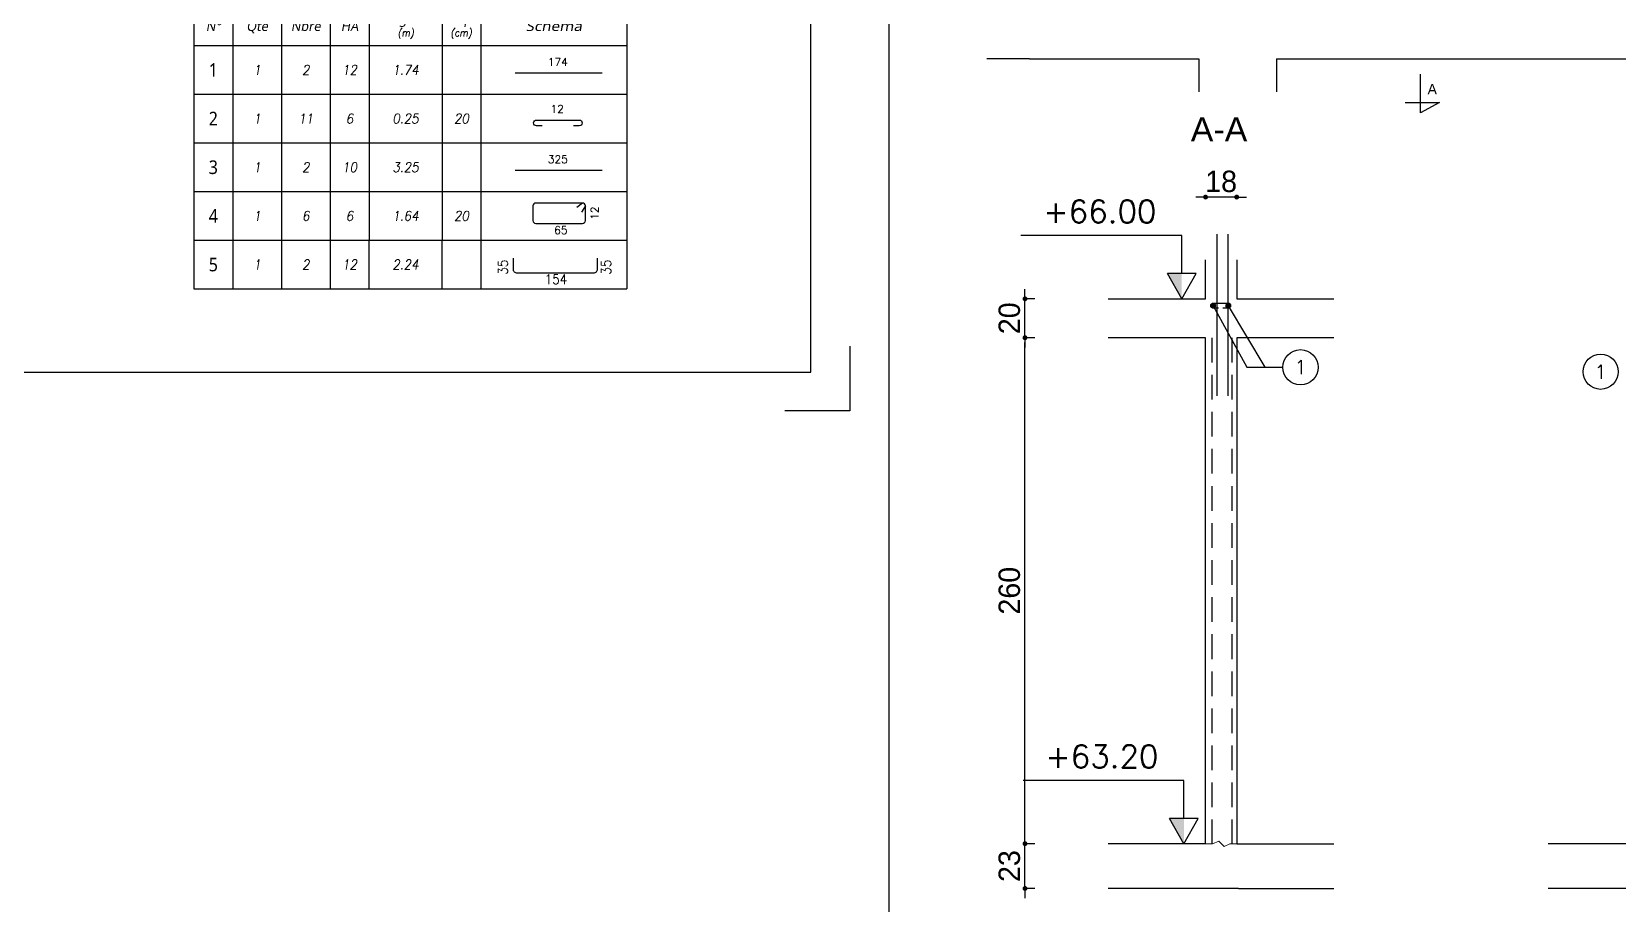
# Model space of a CAD drawing. Header units: metres. Extents: x -5618 to 118954, y -306 to 4637.
# Drawn here: x 111195 to 112010, y 640 to 1089 of the extents above; entities that cross this region are included whole.
import ezdxf
from ezdxf.enums import TextEntityAlignment as Align

# ---------------------------------------------------------------- set-up
doc = ezdxf.new("R2010")
doc.units = ezdxf.units.M
doc.linetypes.add('CACHEX2', pattern=[19.05, 12.7, -6.35])
for name, color, linetype in [('COTATION', 1, 'Continuous'), ('GO-FER-HA', 140, 'Continuous'), ('GO-TEXTE', 9, 'Continuous'), ('GO-TEXTE-FER', 3, 'Continuous'), ('K_ENT_M_Building_V.76', 7, 'Continuous'), ('STR_COTATION', 1, 'Continuous'), ('STR_VOI-POT', 6, 'Continuous')]:
    doc.layers.add(name, color=color, linetype=linetype)
doc.layers.add('Kofragna_forma', color=7, linetype='Continuous', lineweight=70)
doc.styles.add('GrDimensions', font='simplex.shx')
doc.styles.add('Lucida', font='LSANSI.TTF')
doc.styles.add('Tableau', font='romans.shx', dxfattribs={"width": 0.9, "oblique": 10})
doc.styles.add('Tableau2', font='trebuc.TTF', dxfattribs={"width": 0.9, "oblique": 10})
doc.styles.add('TEXTE', font='romans.shx')
doc.styles.add('TEXTEBA', font='ARIAL.TTF')
doc.dimstyles.new('COUPE-20', dxfattribs={"dimscale": 0.5, "dimtxt": 22, "dimasz": 5, "dimexe": 0.05, "dimexo": 0, "dimgap": 5, "dimtad": 1, "dimdec": 0, "dimdsep": 46, "dimtxsty": 'Standard', "dimblk1": 'DOT', "dimblk2": 'DOT', "dimsah": 1, "dimcen": 0, "dimdle": 150, "dimclrd": 1, "dimclre": 1, "dimclrt": 7, "dimadec": 0, "dimazin": 0, "dimtfac": 1, "dimtdec": 0, "dimtix": 1, "dimtmove": 2, "dimatfit": 3, "dimldrblk": 'DOT', "dimfxl": 0, "dimtvp": 1, "dimtolj": 1, "dimtzin": 0, "dimarcsym": 0})

# ---------------------------------------------------------------- blocks, each defined once
blk = doc.blocks.new('Spécial')
at = {"layer": 'GO-TEXTE-FER'}
for p, q in [((0, 0), (0, -1)), ((0, 0), (8.9, 0)), ((0.8, 0), (0.8, -1)), ((1.8, 0), (1.8, -1)), ((2.8, 0), (2.8, -1)), ((3.6, 0), (3.6, -1)), ((5.1, 0), (5.1, -1)), ((5.9, 0), (5.9, -1)), ((8.9, 0), (8.9, -1)), ((0, -1), (8.9, -1))]:
    blk.add_line(p, q, dxfattribs=at)
at = {"layer": 'GO-TEXTE-FER', "style": 'Tableau2', "width": 0.9}
blk.add_attdef('NUMERO', text='', height=0.28, dxfattribs=at).set_placement((0.4, -0.5), align=Align.MIDDLE_CENTER)
at = {"layer": 'GO-TEXTE-FER', "style": 'Tableau', "oblique": 10, "width": 0.9}
for tag, p in [('QUANTITE', (1.3, -0.5)), ('NOMBRE', (2.3, -0.5)), ('NUANCE', (3.2, -0.5)), ('LONGUEUR', (4.35, -0.5)), ('ESPACEMENTS', (5.5, -0.5))]:
    blk.add_attdef(tag, text='', height=0.2, dxfattribs=at).set_placement(p, align=Align.MIDDLE_CENTER)
blk = doc.blocks.new('Barre libre')
at = {"layer": 'GO-TEXTE-FER'}
for p, q in [((0, 0), (0, -1)), ((0, 0), (8.9, 0)), ((0.8, 0), (0.8, -1)), ((1.8, 0), (1.8, -1)), ((2.8, 0), (2.8, -1)), ((3.6, 0), (3.6, -1)), ((5.1, 0), (5.1, -1)), ((5.9, 0), (5.9, -1)), ((8.9, 0), (8.9, -1)), ((0, -1), (8.9, -1))]:
    blk.add_line(p, q, dxfattribs=at)
at = {"layer": 'GO-TEXTE-FER', "color": 1}
blk.add_line((6.603, -0.563), (8.394, -0.563), dxfattribs=at)
at = {"layer": 'GO-TEXTE-FER', "color": 1, "style": 'Tableau'}
blk.add_attdef('Longueur', text='', height=0.16, dxfattribs=at).set_placement((7.481, -0.336), align=Align.MIDDLE_CENTER)
at = {"layer": 'GO-TEXTE-FER', "style": 'Tableau2', "width": 0.9}
blk.add_attdef('NUMERO', text='', height=0.28, dxfattribs=at).set_placement((0.4, -0.5), align=Align.MIDDLE_CENTER)
at = {"layer": 'GO-TEXTE-FER', "style": 'Tableau', "oblique": 10, "width": 0.9}
for tag, p in [('QUANTITE', (1.3, -0.5)), ('NOMBRE', (2.3, -0.5)), ('NUANCE', (3.2, -0.5)), ('LONGUEUR', (4.35, -0.5)), ('ESPACEMENTS', (5.5, -0.5))]:
    blk.add_attdef(tag, text='', height=0.2, dxfattribs=at).set_placement(p, align=Align.MIDDLE_CENTER)
blk = doc.blocks.new('Désignation')
at = {"layer": 'GO-TEXTE-FER'}
for p, q in [((0, 0.8), (8.9, 0.8)), ((0, 0.8), (0, 0)), ((0.8, 0.8), (0.8, 0)), ((1.8, 0.8), (1.8, 0)), ((2.8, 0.8), (2.8, 0)), ((3.6, 0.8), (3.6, 0)), ((5.1, 0.8), (5.1, 0)), ((5.9, 0.8), (5.9, 0)), ((8.9, 0.8), (8.9, 0)), ((0, 0), (8.9, 0))]:
    blk.add_line(p, q, dxfattribs=at)
at = {"layer": 'GO-TEXTE-FER', "style": 'Tableau2', "oblique": 10}
for s, p in [('N°', (0.4, 0.4)), ('Qté', (1.3, 0.4)), ('Nbre', (2.3, 0.4)), ('HA', (3.2, 0.4)), ('Longueur', (4.356, 0.55)), ('Esp', (5.494, 0.55))]:
    blk.add_text(s, height=0.2, dxfattribs=at).set_placement(p, align=Align.MIDDLE_CENTER)
at = {"layer": 'GO-TEXTE-FER', "color": 7, "style": 'Tableau', "oblique": 10, "width": 0.9}
for s, p in [('(m)', (4.356, 0.265)), ('(cm)', (5.494, 0.265))]:
    blk.add_text(s, height=0.15, dxfattribs=at).set_placement(p, align=Align.MIDDLE_CENTER)
at = {"layer": 'GO-TEXTE-FER', "style": 'Tableau2', "oblique": 10, "width": 1.2}
blk.add_text('Schéma', height=0.2, dxfattribs=at).set_placement((7.4, 0.4), align=Align.MIDDLE_CENTER)
blk = doc.blocks.new('Cadre')
at = {"layer": 'GO-TEXTE-FER'}
for p, q in [((0, 0), (0, -1)), ((0, 0), (8.9, 0)), ((0.8, 0), (0.8, -1)), ((1.8, 0), (1.8, -1)), ((2.8, 0), (2.8, -1)), ((3.6, 0), (3.6, -1)), ((5.1, 0), (5.1, -1)), ((5.9, 0), (5.9, -1)), ((8.9, 0), (8.9, -1)), ((0, -1), (8.9, -1))]:
    blk.add_line(p, q, dxfattribs=at)
at = {"layer": 'GO-TEXTE-FER', "color": 1}
for p, q in [((7.987, -0.237), (7.868, -0.328)), ((8.047, -0.297), (7.965, -0.422))]:
    blk.add_line(p, q, dxfattribs=at)
blk.add_lwpolyline([(6.967, -0.297), (6.967, -0.597, 0.414214), (7.027, -0.657), (7.987, -0.657, 0.414214), (8.047, -0.597), (8.047, -0.297, 0.414214), (7.987, -0.237), (7.027, -0.237, 0.414214)], format="xyb", close=True, dxfattribs=at)
at = {"layer": 'GO-TEXTE-FER', "color": 1, "style": 'Tableau'}
blk.add_attdef('Largeur', text='', height=0.16, rotation=90, dxfattribs=at).set_placement((8.237, -0.445), align=Align.MIDDLE_CENTER)
at = {"layer": 'GO-TEXTE-FER', "style": 'Tableau2', "width": 0.9}
blk.add_attdef('NUMERO', text='', height=0.28, dxfattribs=at).set_placement((0.4, -0.5), align=Align.MIDDLE_CENTER)
at = {"layer": 'GO-TEXTE-FER', "style": 'Tableau', "oblique": 10, "width": 0.9}
for tag, p in [('QUANTITE', (1.3, -0.5)), ('NOMBRE', (2.3, -0.5)), ('NUANCE', (3.2, -0.5)), ('LONGUEUR', (4.35, -0.5)), ('ESPACEMENTS', (5.5, -0.5))]:
    blk.add_attdef(tag, text='', height=0.2, dxfattribs=at).set_placement(p, align=Align.MIDDLE_CENTER)
at = {"layer": 'GO-TEXTE-FER', "color": 1, "style": 'Tableau'}
blk.add_attdef('Longueur', text='', height=0.16, dxfattribs=at).set_placement((7.542, -0.794), align=Align.MIDDLE_CENTER)
blk = doc.blocks.new('Epingle')
at = {"layer": 'GO-TEXTE-FER'}
for p, q in [((0, 0), (0, -1)), ((0, 0), (8.9, 0)), ((0.8, 0), (0.8, -1)), ((1.8, 0), (1.8, -1)), ((2.8, 0), (2.8, -1)), ((3.6, 0), (3.6, -1)), ((5.1, 0), (5.1, -1)), ((5.9, 0), (5.9, -1)), ((8.9, 0), (8.9, -1)), ((0, -1), (8.9, -1))]:
    blk.add_line(p, q, dxfattribs=at)
at = {"layer": 'GO-TEXTE-FER', "color": 1}
blk.add_lwpolyline([(7.162, -0.65), (7.042, -0.65, -1), (7.042, -0.53), (7.922, -0.53, -1), (7.922, -0.65), (7.802, -0.65)], format="xyb", dxfattribs=at)
at = {"layer": 'GO-TEXTE-FER', "color": 1, "style": 'Tableau'}
blk.add_attdef('Longueur', text='', height=0.16, dxfattribs=at).set_placement((7.469, -0.303), align=Align.MIDDLE_CENTER)
at = {"layer": 'GO-TEXTE-FER', "style": 'Tableau2', "width": 0.9}
blk.add_attdef('NUMERO', text='', height=0.28, dxfattribs=at).set_placement((0.4, -0.5), align=Align.MIDDLE_CENTER)
at = {"layer": 'GO-TEXTE-FER', "style": 'Tableau', "oblique": 10, "width": 0.9}
for tag, p in [('QUANTITE', (1.3, -0.5)), ('NOMBRE', (2.3, -0.5)), ('NUANCE', (3.2, -0.5)), ('LONGUEUR', (4.35, -0.5)), ('ESPACEMENTS', (5.5, -0.5))]:
    blk.add_attdef(tag, text='', height=0.2, dxfattribs=at).set_placement(p, align=Align.MIDDLE_CENTER)
blk = doc.blocks.new('_DOT')
at = {"color": 0, "linetype": 'ByBlock'}
blk.add_line((-0.5, 0), (-1, 0), dxfattribs=at)
at = {"color": 0, "linetype": 'ByBlock', "const_width": 0.5}
blk.add_lwpolyline([(-0.25, 0, 1), (0.25, 0, 1)], format="xyb", close=True, dxfattribs=at)
blk = doc.blocks.new('*D1308')
at = {"layer": 'COTATION', "color": 1, "lineweight": -2, "ltscale": 4.5}
for p, q in [((111710.09, 671.41), (111705.07, 671.41)), ((111705.09, 673.91), (111705.09, 676.41)), ((111705.09, 648.41), (111705.09, 671.41)), ((111710.09, 648.41), (111705.07, 648.41)), ((111705.09, 645.91), (111705.09, 643.41))]:
    blk.add_line(p, q, dxfattribs=at)
at = {"layer": 'DEFPOINTS', "color": 0, "lineweight": -3, "ltscale": 4.5}
for p in [(111705.09, 671.41), (111747.87, 671.41), (111747.87, 648.41)]:
    blk.add_point(p, dxfattribs=at)
at = {"layer": 'COTATION', "color": 1, "lineweight": -2, "ltscale": 4.5, "xscale": 2.5, "yscale": 2.5, "zscale": 2.5}
for p, rotation in [((111705.09, 671.41), 270), ((111705.09, 648.41), 90)]:
    blk.add_blockref('_DOT', p, dxfattribs=dict(at, rotation=rotation))
at = {"layer": 'COTATION', "color": 7, "lineweight": -3, "ltscale": 4.5, "insert": (111697.09, 659.91), "char_height": 11, "attachment_point": 5, "rotation": 90}
blk.add_mtext('\\A1;23', dxfattribs=at)
blk = doc.blocks.new('*D1309')
at = {"layer": 'COTATION', "color": 1, "lineweight": -2, "ltscale": 4.5}
for p, q in [((111710.09, 931.41), (111705.07, 931.41)), ((111705.09, 673.91), (111705.09, 928.91)), ((111710.09, 671.41), (111705.07, 671.41))]:
    blk.add_line(p, q, dxfattribs=at)
at = {"layer": 'DEFPOINTS', "color": 0, "lineweight": -3, "ltscale": 4.5}
for p in [(111705.09, 931.41), (111747.87, 931.41), (111747.87, 671.41)]:
    blk.add_point(p, dxfattribs=at)
at = {"layer": 'COTATION', "color": 1, "lineweight": -2, "ltscale": 4.5, "xscale": 2.5, "yscale": 2.5, "zscale": 2.5}
for p, rotation in [((111705.09, 931.41), 90), ((111705.09, 671.41), 270)]:
    blk.add_blockref('_DOT', p, dxfattribs=dict(at, rotation=rotation))
at = {"layer": 'COTATION', "color": 7, "lineweight": -3, "ltscale": 4.5, "insert": (111697.09, 801.41), "char_height": 11, "attachment_point": 5, "rotation": 90}
blk.add_mtext('\\A1;260', dxfattribs=at)
blk = doc.blocks.new('*D1310')
at = {"layer": 'COTATION', "color": 1, "lineweight": -2, "ltscale": 4.5}
for p, q in [((111705.09, 953.92), (111705.09, 956.42)), ((111710.09, 951.42), (111705.07, 951.42)), ((111705.09, 931.41), (111705.09, 951.42)), ((111710.09, 931.41), (111705.07, 931.41)), ((111705.09, 928.91), (111705.09, 926.41))]:
    blk.add_line(p, q, dxfattribs=at)
at = {"layer": 'DEFPOINTS', "color": 0, "lineweight": -3, "ltscale": 4.5}
for p in [(111705.09, 951.42), (111747.87, 951.42), (111747.87, 931.41)]:
    blk.add_point(p, dxfattribs=at)
at = {"layer": 'COTATION', "color": 1, "lineweight": -2, "ltscale": 4.5, "xscale": 2.5, "yscale": 2.5, "zscale": 2.5}
for p, rotation in [((111705.09, 951.42), 270), ((111705.09, 931.41), 90)]:
    blk.add_blockref('_DOT', p, dxfattribs=dict(at, rotation=rotation))
at = {"layer": 'COTATION', "color": 7, "lineweight": -3, "ltscale": 4.5, "insert": (111697.09, 941.41), "char_height": 11, "attachment_point": 5, "rotation": 90}
blk.add_mtext('\\A1;20', dxfattribs=at)
blk = doc.blocks.new('*D1311')
at = {"layer": 'DEFPOINTS', "color": 0, "lineweight": -3, "ltscale": 4.5}
for p in [(111797.87, 1003.69), (111797.87, 971.42, 187.69), (111813.87, 971.42, 187.69)]:
    blk.add_point(p, dxfattribs=at)
at = {"layer": 'STR_COTATION', "color": 1, "lineweight": -2, "ltscale": 4.5}
for p, q in [((111795.37, 1003.69), (111792.87, 1003.69)), ((111797.87, 1003.7), (111797.87, 1003.72)), ((111813.87, 1003.69), (111797.87, 1003.69)), ((111813.87, 1003.7), (111813.87, 1003.72)), ((111816.37, 1003.69), (111818.87, 1003.69))]:
    blk.add_line(p, q, dxfattribs=at)
at = {"layer": 'STR_COTATION', "color": 1, "lineweight": -2, "ltscale": 4.5, "xscale": 2.5, "yscale": 2.5, "zscale": 2.5}
blk.add_blockref('_DOT', (111797.87, 1003.69), dxfattribs=at)
at = {"layer": 'STR_COTATION', "color": 1, "lineweight": -2, "ltscale": 4.5, "xscale": 2.5, "yscale": 2.5, "zscale": 2.5, "rotation": 180}
blk.add_blockref('_DOT', (111813.87, 1003.69), dxfattribs=at)
at = {"layer": 'STR_COTATION', "color": 7, "lineweight": -3, "ltscale": 4.5, "insert": (111805.87, 1011.69), "char_height": 11, "attachment_point": 5}
blk.add_mtext('\\A1;18', dxfattribs=at)

msp = doc.modelspace()

# ---------------------------------------------------------------- linework, layer by layer
at = {"color": 7, "linetype": 'Continuous', "lineweight": -3}
for p, q in [((111793.04, 964.42, 187.69), (111778.29, 964.42, 187.69)), ((111785.66, 951.42, 187.69), (111778.29, 964.42, 187.69)), ((111793.04, 964.42, 187.69), (111778.29, 964.42, 187.69)), ((111785.66, 951.42, 187.69), (111778.29, 964.42, 187.69)), ((111785.66, 951.42, 187.69), (111793.04, 964.42, 187.69)), ((111785.66, 951.42, 187.69), (111793.04, 964.42, 187.69)), ((111794.1, 684.41, 187.69), (111779.35, 684.41, 187.69)), ((111786.72, 671.41, 187.69), (111779.35, 684.41, 187.69)), ((111794.1, 684.41, 187.69), (111779.35, 684.41, 187.69)), ((111786.72, 671.41, 187.69), (111779.35, 684.41, 187.69)), ((111786.72, 671.41, 187.69), (111794.1, 684.41, 187.69)), ((111786.72, 671.41, 187.69), (111794.1, 684.41, 187.69))]:
    msp.add_line(p, q, dxfattribs=at)
for points in [[(110645.18, 1573.71), (110645.18, 913.78), (111595.09, 913.78), (111595.09, 1573.71)], [(111635.08, 1573.71), (111635.08, 623.81), (112994.95, 623.81), (112994.95, 1573.71)]]:
    msp.add_lwpolyline(points, close=True)
msp.add_lwpolyline([(111615.09, 927.11), (111615.09, 893.78), (111581.76, 893.78)])
at = {"lineweight": 18, "elevation": 187.69}
msp.add_lwpolyline([(111813.87, 671.41), (111810.4, 671.41), (111807.38, 669.99), (111804.63, 672.76), (111801.47, 671.41), (111797.87, 671.41)], dxfattribs=at)
at = {"color": 7, "linetype": 'Continuous', "lineweight": -3}
for points in [[(111778.29, 964.42, 187.69), (111785.66, 951.42, 187.69), (111785.66, 964.38, 187.69)], [(111778.29, 964.42, 187.69), (111785.66, 951.42, 187.69), (111785.66, 964.38, 187.69)], [(111779.35, 684.41, 187.69), (111786.72, 671.41, 187.69), (111786.72, 684.38, 187.69)], [(111779.35, 684.41, 187.69), (111786.72, 671.41, 187.69), (111786.72, 684.38, 187.69)]]:
    msp.add_solid(points, dxfattribs=at)
at = {"layer": 'GO-FER-HA', "elevation": 93.84}
for points in [[(111801.87, 947.85), (111819.02, 916.22), (111837.61, 916.22)], [(111809.57, 947.85), (111828.35, 916.22), (111837.61, 916.22)]]:
    msp.add_lwpolyline(points, dxfattribs=at)
at = {"layer": 'GO-FER-HA'}
for centre in [(111846.66, 916.22, 93.84), (112000.89, 913.95, 281.53)]:
    msp.add_circle(centre, 9.06, dxfattribs=at)
at = {"layer": 'GO-TEXTE', "elevation": 563.06, "flags": 128}
msp.add_lwpolyline([(111900.41, 1052.28), (111918.06, 1052.28), (111908.38, 1047), (111908.38, 1066.92)], dxfattribs=at)
at = {"layer": 'K_ENT_M_Building_V.76', "color": 30, "linetype": 'Continuous', "lineweight": -3}
for p, q in [((111779.16, 983.92, 187.69), (111703.02, 983.92, 187.69)), ((111779.16, 983.92, 187.69), (111703.02, 983.92, 187.69)), ((111785.66, 983.92, 187.69), (111779.16, 983.92, 187.69)), ((111785.66, 983.92, 187.69), (111779.16, 983.92, 187.69)), ((111785.66, 964.42, 187.69), (111785.66, 983.92, 187.69)), ((111785.66, 964.42, 187.69), (111785.66, 983.92, 187.69)), ((111780.22, 703.91, 187.69), (111704.08, 703.91, 187.69)), ((111780.22, 703.91, 187.69), (111704.08, 703.91, 187.69)), ((111786.72, 703.91, 187.69), (111780.22, 703.91, 187.69)), ((111786.72, 703.91, 187.69), (111780.22, 703.91, 187.69)), ((111786.72, 684.41, 187.69), (111786.72, 703.91, 187.69)), ((111786.72, 684.41, 187.69), (111786.72, 703.91, 187.69))]:
    msp.add_line(p, q, dxfattribs=at)
at = {"layer": 'Kofragna_forma', "color": 4, "lineweight": -3}
for p, q in [((111707.35, 1074.79, 563.06), (111685.55, 1074.79, 563.06)), ((111707.35, 1074.79, 563.06), (111794.35, 1074.79, 563.06)), ((111794.35, 1074.79, 563.06), (111794.35, 1057.79, 563.06)), ((111834.35, 1074.79, 563.06), (111834.35, 1057.79, 563.06)), ((111834.35, 1074.79, 563.06), (112142.35, 1074.79, 563.06)), ((111797.87, 951.42, 187.69), (111797.87, 971.42, 187.69)), ((111813.87, 971.42, 187.69), (111813.87, 951.42, 187.69)), ((111747.87, 951.42, 187.69), (111797.87, 951.42, 187.69)), ((111813.87, 951.42, 281.53), (111863.87, 951.42, 281.53)), ((111797.87, 931.41, 187.69), (111747.87, 931.41, 187.69)), ((111797.87, 671.41, 187.69), (111797.87, 931.41, 187.69)), ((111813.87, 931.41, 187.69), (111813.87, 671.41, 187.69)), ((111863.87, 931.41, 281.53), (111813.87, 931.41, 281.53)), ((111797.87, 671.41, 187.69), (111747.87, 671.41, 187.69)), ((111813.87, 671.41, 187.69), (111863.87, 671.41, 187.69)), ((112024.27, 671.41, 281.53), (111973.99, 671.41, 281.53)), ((111814.87, 648.41, 187.69), (111747.87, 648.41, 187.69)), ((111814.87, 648.41, 187.69), (111863.87, 648.41, 187.69)), ((112040.17, 648.41, 281.53), (111973.99, 648.41, 281.53))]:
    msp.add_line(p, q, dxfattribs=at)
at = {"layer": 'STR_COTATION', "lineweight": -3, "ltscale": 4.5}
msp.add_lwpolyline([(111442.02, 972.25), (111442.02, 966.74, 0.414214), (111444.02, 964.74), (111483.47, 964.74, 0.414214), (111485.47, 966.74), (111485.47, 972.25)], format="xyb", dxfattribs=at)
at = {"layer": 'STR_VOI-POT', "color": 3}
for p, q in [((111803.64, 984.59, 187.69), (111803.64, 901.59, 187.69)), ((111809.36, 984.59, 187.69), (111809.36, 901.59, 187.69))]:
    msp.add_line(p, q, dxfattribs=at)
at = {"layer": 'STR_VOI-POT', "const_width": 1.44, "elevation": 93.84}
for points in [[(111801.15, 947.85, -1), (111802.59, 947.85, -1)], [(111808.71, 947.85, -1), (111810.15, 947.85, -1)]]:
    msp.add_lwpolyline(points, format="xyb", close=True, dxfattribs=at)
at = {"layer": 'STR_VOI-POT', "elevation": 93.84}
msp.add_lwpolyline([(111804.49, 946.54), (111801.87, 946.54, -0.414214), (111800.57, 947.85), (111800.57, 947.93, -0.414214), (111801.87, 949.24), (111809.43, 949.24, -0.431995), (111810.73, 947.85), (111810.73, 947.85, -0.414214), (111809.43, 946.54), (111806.81, 946.54)], format="xyb", dxfattribs=at)
at = {"layer": 'STR_VOI-POT', "color": 1, "linetype": 'CACHEX2', "elevation": 187.69}
for points in [[(111801.05, 931.41), (111801.05, 671.41)], [(111811.31, 931.41), (111811.31, 671.41)]]:
    msp.add_lwpolyline(points, dxfattribs=at)

# ---------------------------------------------------------------- block references
at = {"layer": 'GO-FER-HA', "xscale": 25, "yscale": 25, "zscale": 25}
msp.add_blockref('Désignation', (111278.02, 1081.53), dxfattribs=at)
at = {"layer": 'GO-FER-HA', "xscale": 24.99585865624249, "yscale": 24.99585865564586, "zscale": 24.9958586556}
msp.add_blockref('Spécial', (111278.02, 981.53), dxfattribs=at).add_auto_attribs({'NUMERO': '5', 'QUANTITE': '1', 'NOMBRE': '2', 'NUANCE': '12', 'LONGUEUR': '2.24'})
at = {"layer": 'GO-TEXTE-FER', "xscale": 25, "yscale": 25, "zscale": 25}
for name, p, values in [('Barre libre', (111278.02, 1081.53), {'NUMERO': '1', 'QUANTITE': '1', 'NOMBRE': '2', 'NUANCE': '12', 'Longueur': '174', 'LONGUEUR': '1.74'}), ('Epingle', (111278.02, 1056.53), {'NUMERO': '2', 'QUANTITE': '1', 'NOMBRE': '11', 'NUANCE': '6', 'Longueur': '12', 'LONGUEUR': '0.25', 'ESPACEMENTS': '20'}), ('Barre libre', (111278.02, 1031.53), {'NUMERO': '3', 'QUANTITE': '1', 'NOMBRE': '2', 'NUANCE': '10', 'Longueur': '325', 'LONGUEUR': '3.25'}), ('Cadre', (111278.02, 1006.53), {'NUMERO': '4', 'QUANTITE': '1', 'NOMBRE': '6', 'NUANCE': '6', 'Longueur': '65', 'Largeur': '12', 'LONGUEUR': '1.64', 'ESPACEMENTS': '20'})]:
    msp.add_blockref(name, p, dxfattribs=at).add_auto_attribs(values)

# ---------------------------------------------------------------- texts
at = {"layer": 'GO-FER-HA', "color": 1, "ltscale": 4.5, "style": 'Tableau', "width": 0.9}
for p in [(111439.3, 963.81), (111492.38, 963.81)]:
    msp.add_text('35', height=5, rotation=90, dxfattribs=at).set_placement(p)
msp.add_text('154', height=5, dxfattribs=at).set_placement((111458.3, 958.97))
at = {"layer": 'GO-FER-HA', "style": 'TEXTE'}
for p in [(111846.66, 916.22, 93.84), (112000.89, 913.95, 281.53)]:
    msp.add_text('1', height=7.2, dxfattribs=at).set_placement(p, align=Align.MIDDLE_CENTER)
at = {"layer": 'GO-TEXTE', "linetype": 'Continuous', "style": 'Lucida'}
msp.add_text('A', height=5.32, rotation=0.0018, dxfattribs=at).set_placement((111911.99, 1056.55, 563.06))
at = {"layer": 'GO-TEXTE', "style": 'TEXTEBA'}
msp.add_text('A-A', height=12.497, dxfattribs=at).set_placement((111790.27, 1032.25, 187.69))
at = {"layer": 'K_ENT_M_Building_V.76', "color": 0, "linetype": 'Continuous', "lineweight": -3, "char_height": 11.7, "attachment_point": 9, "style": 'GrDimensions'}
for s, insert in [('+66.00', (111772.66, 990.42, 187.69)), ('\\A1;+63.20', (111773.72, 710.41, 187.69))]:
    msp.add_mtext(s, dxfattribs=dict(at, insert=insert))

# ---------------------------------------------------------------- dimensions: what is measured, and where the dimension line sits
at = {"layer": 'COTATION', "lineweight": -3, "ltscale": 4.5}
for base, p1, p2, picture, middle in [((111705.09, 951.42, 93.84), (111747.87, 931.41, 93.84), (111747.87, 951.42, 93.84), '*D1310', (111697.09, 941.41, 93.84)), ((111705.09, 931.41, 93.84), (111747.87, 671.41, 93.84), (111747.87, 931.41, 93.84), '*D1309', (111697.09, 801.41, 93.84)), ((111705.09, 671.41, 93.84), (111747.87, 648.41, 93.84), (111747.87, 671.41, 93.84), '*D1308', (111697.09, 659.91, 93.84))]:
    dim = msp.add_linear_dim(base=base, p1=p1, p2=p2, angle=90, dimstyle='COUPE-20', dxfattribs=at)
    dim.commit()
    dim.dimension.update_dxf_attribs({"geometry": picture, "text_midpoint": middle})
at = {"layer": 'STR_COTATION', "lineweight": -3, "ltscale": 4.5}
dim = msp.add_linear_dim(base=(111797.87, 1003.69), p1=(111813.87, 971.42, 187.69), p2=(111797.87, 971.42, 187.69), angle=180, text='18', dimstyle='COUPE-20', override={"dimfxl": 0.1}, dxfattribs=at)
dim.commit()
dim.dimension.update_dxf_attribs({"geometry": '*D1311', "text_midpoint": (111805.87, 1011.69)})

doc.saveas('drawing.dxf')
